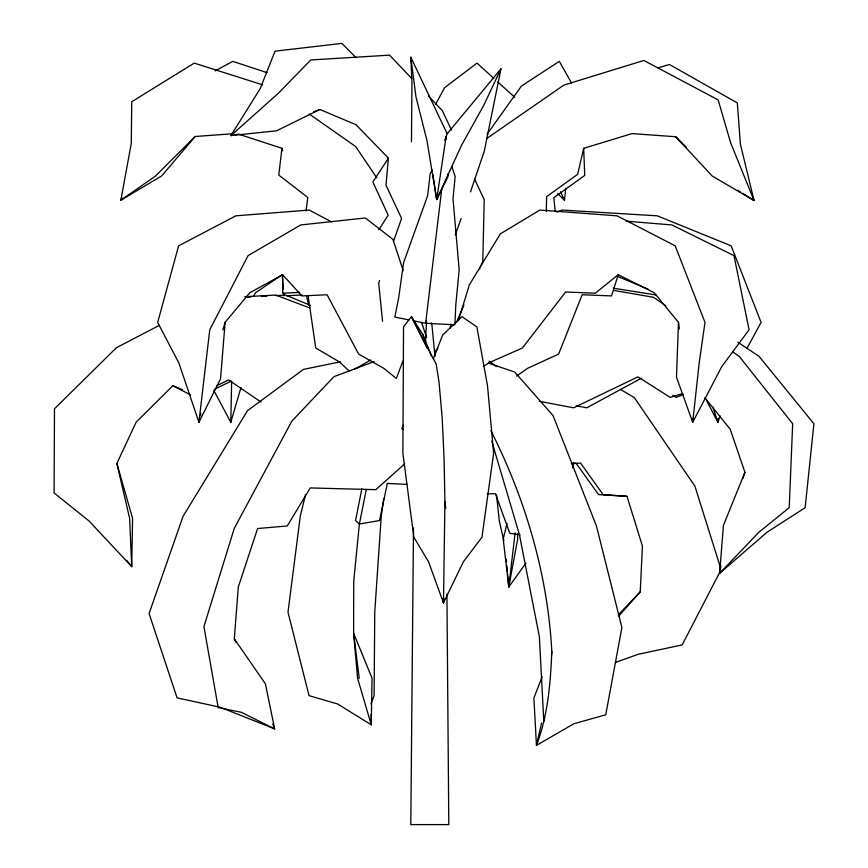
<?xml version="1.0" encoding="UTF-8"?>
<svg xmlns="http://www.w3.org/2000/svg" width="868" height="868" viewBox="0 0 868 868"><rect width="100%" height="100%" fill="white"/><g stroke="black" fill="none" stroke-linecap="round" stroke-linejoin="round"><path stroke-width="1.3" d="M444.134 598.866L443.472 602.869L428.553 561.813L413.873 537.227L402.882 453.313L403.522 326.856L411.399 316.679L436.213 364.234L439.034 382.202L442.224 418.484L444.08 458.705L444.926 501.823L443.472 602.869L463.349 561.813L481.957 537.227L493.642 453.313L487.523 385.902L476.847 326.856L461.96 316.679L442.691 334.983L433.316 358.864M411.454 141.809L411.953 82.33L410.814 57.212L447.172 133.748L444.774 140.432M413.493 527.972L410.792 824.6L448.799 824.6L446.933 594.341M231.637 381.594L230.79 422.271L213.756 390.329M546.298 211.456L546.634 196.613L577.665 174.316L583.676 148.319L631.98 133.607L675.695 136.732L686.1 146.942M483.378 366.329L490.322 362.13L522.406 348.025L565.621 291.995L595.307 293.21L618.244 274.711L654.222 292.755L678.483 322.332L676.487 377.254L692.707 422.271L721.731 366.665L749.073 329.775L733.981 255.615L671.897 224.953L626.284 221.177M426.514 322.809L425.396 342.231M618.7 616.096L640.226 591.824L642.439 546.178L627 496.322L603.097 494.597L580.562 463.056L571.187 463.783M718.161 418.3L717.901 422.271L705.066 397.652M490.843 430.539C525.476 499.209 547.73 574.594 551.82 651.586C550.486 683.344 547.936 715.449 536.457 745.373L573.835 723.76L605.745 714.798L621.9 627.531L596.446 526.03L553.057 415.588L514.637 372.003L488.217 363.084M236.129 642.407L234.306 638.837L238.32 586.898L257.601 528.536L287.232 525.986L310.267 487.935L375.811 489.671L404.748 463.772M402.947 360.947L396.329 378.437L383.775 368.325L358.614 354.057L327.095 294.751L301.88 295.912L282.632 274.711L249.778 292.755L225.127 322.332L220.537 378.882L198.913 422.271L178.841 362.911L157.661 322.429L178.613 245.839L235.868 215.828L309.192 210.056L331.706 221.969M313.587 111.842L319.815 109.487L355.978 124.699L388.419 158.182L386 185.177L401.602 218.476L393.508 241.271M551.451 655.557L551.82 651.586M565.784 188.193L564.493 200.215L557.744 193.738M441.855 188.182L425.645 323.265L454.919 324.816L455.754 305.286L459.183 269.85L453.009 198.935L455.147 176.584L451.837 166.417M238.95 134.28L281.937 148.287L278.802 175.097L307.814 197.503L306.003 210.924M525.921 563.191L508.778 586.963L515.115 532.746M450.232 328.039L450.731 324.046M383.71 498.612L381.28 515.928L374.748 612.233L374.108 695.659L370.875 703.991M447.812 173.98L447.931 176.649L436.691 199.564L446.087 136.623L446.206 139.292M572.663 468.036L573.466 462.709M720.852 565.318L719.615 573.325L766.986 532.268L805.146 507.682L813.913 423.758L759.023 356.357L737.789 342.155M507.053 523.426L503.201 538.952L508.778 586.963L517.697 538.952L517.567 533.646M361.858 488.706L355.565 520.54L359.374 524.012L379.533 520.54L387.334 483.4L407.179 484.387M366.274 489.519L359.374 524.012L353.71 581.549L353.623 633.271L357.562 678.147L371.265 724.823L337.619 703.991L309.041 695.659L287.992 612.233L300.317 515.928L305.471 494.879M447.172 133.748L500.966 68.822L484.29 151.184L470.489 191.893M199.477 419.7L198.913 422.271L209.763 329.775L248.085 255.615L300.719 224.953L365.319 217.966L392.911 239.318L403.229 270.74M200.345 415.837L200.92 413.266M537.357 741.413L541.599 722.925M222.87 330.003L225.127 322.332M240.978 387.54L230.79 422.271L230.725 419.569M458.402 320.661L469.284 284.964L500.326 233.872L539.907 210.056L617.039 215.828L675.206 245.839L704.99 322.429L699.196 362.911L692.707 422.271L692.132 418.322M618.244 274.711L611.549 295.912L582.168 294.751L558.645 354.057L527.549 368.325L516.59 376.104M426.47 320.683L425.645 323.265L414.079 320.943M742.791 478.594L744.928 472.279L730.183 429.161L705.217 398.217M379.587 280.527L378.687 283.055L382.56 321.344M720.158 415.956L717.901 422.271L712.769 406.842M455.244 234.924L461.158 218.508M542.131 676.693L533.896 698.035L536.457 745.373M744.928 472.279L723.456 525.314L719.615 573.325L758.849 532.268L789.218 507.682L792.668 423.758L739.2 356.357L732.527 351.757M456.427 322.397L463.957 304.972M479.548 268.896L482.771 261.431L484.225 199.64L474.471 178.917M121.921 197.774L120.847 200.215L161.763 175.868L195.148 136.504L232.429 133.748M410.814 57.212L415.978 96.934L427.002 140.768L436.691 199.564L461.57 145.216L483.595 105.636L500.966 68.822M403.392 425.027L401.71 428.694L403.511 429.28M159.495 325.272L116.442 347.688L54.489 408.795L54.087 492.905L89.154 521.093L131.719 566.652L129.614 518.304L116.865 463.414L136.146 422.152L172.884 385.696L182.421 389.743M719.887 571.979L682.172 644.913L637.937 654.364L615.358 662.479M435.693 104.182L444.579 87.711L476.988 63.114L493.849 78.38M746.838 348.621L761.073 322.429L731.171 245.839L657.315 215.828L561.856 210.056L556.876 212.172M253.489 296.162L255.496 292.755L282.187 274.711L283.38 289.294M432.394 170.009L430.235 173.383L427.631 195.669L403.587 262.689L398.651 297.941L394.81 317.08L408.947 319.912M378.817 229.781L388.18 215.177L372.839 181.933L388.419 158.182M487.111 134.182L521.408 86.073L559.307 61.357L571.632 83.176M434.553 352.451L437.841 348.274M618.168 614.967L640.226 591.824M195.148 136.504L155.339 176.161L120.847 200.215L131.274 143.459L131.752 101.719L194.237 63.114L262.668 84.847M486.481 138.696L563.864 85.086L643.872 60.478L718.161 99.918L730.606 142.71L754.064 200.562L712.118 175.954L675.695 136.732M354.632 369.258L370.81 359.938M215.047 70.959L232.787 61.357L267.062 72.662M641.495 378.155L586.757 407.808L576.254 405.801M319.815 109.487L276.675 130.786L230.921 135.592L260.194 88.666L275.037 51.158L341.884 43.4L356.108 57.711M216.761 385.739L228.631 379.913L260.975 402.047M214.602 389.233L231.268 381.074M683.29 394.582L676.074 397.403L672.743 395.276M374.065 361.62L333.963 376.658L291.811 421.164L234.241 528.46L203.926 626.577L218.194 707.626L241.326 712.281L274.657 728.892L265.391 683.8L234.306 638.837M682.715 393.551L670.205 397.403L637.904 376.864L573.661 407.808L539.245 401.287M657.76 67.964L669.434 64.482L737.333 102.923L740.404 144.24L754.064 200.562L742.65 193.304M340.538 361.782L303.42 369.399L247.521 410.64L183.072 516.297L149.09 613.546L177.072 697.861L220.309 707.279M238.743 134.193L230.921 135.592L278.465 93.169L310.777 59.968L389.537 55.14L411.757 78.511M571.914 463.349L575.94 463.056L598.562 494.597L627 496.322M246.762 297.268L250.776 297.04M261.496 296.433L266.867 296.129M276.241 295.597L285.626 295.066L310.56 305.438M244.667 296.704L275.709 295.066L309.919 308.01M286.548 295.782L302.216 294.957M299.688 292.386L282.686 293.21L282.632 274.711M487.295 493.838L495.378 493.653L509.809 533.343L520.084 534.807M613.405 288.198L656.056 294.979M613.578 290.368L653.561 297.312L665.799 305.742M221.546 707.778L274.657 728.892L272.726 723.923M617.224 276.252L648.114 289.142M172.884 385.696L190.645 394.951M620.425 389.352L634.356 397.663L694.888 486.123L720.722 568.301M738.082 190.407L740.361 191.861M309.268 114.033L355.663 146.54L376.81 177.875M489.031 361.131L496.756 366.643M497.809 81.972L514.67 97.227M349.077 371.027L339.768 362.13L315.768 348.025L308.129 295.999M428.434 96.033L442.322 110.648L451.501 130.146M126.728 560.294L131.719 566.652L132.576 518.304L116.865 463.414M431.504 356.216L423.128 334.983L411.399 316.679L426.98 347.938M560.533 191.698L564.493 200.215L563.386 197.752M421.62 322.581L426.676 337.641M491.744 441.118L519.4 534.536L539.354 636.656L543.824 721.634M281.937 148.287L282.653 150.793M306.458 296.042L308.737 305.069M503.852 540.731L499.36 521.321L496.485 494.673M423.128 334.983L424.333 340.223M432.904 174.718L436.691 199.564M442.875 598.866L443.472 602.869M678.483 322.332L679.394 328.907M434.955 356.412L431.732 322.809M359.244 678.375L353.623 633.271L372.025 678.147L371.265 724.823L371.07 714.407M444.926 501.823L445.729 508.453M555.173 211.239L553.827 197.741L584.728 175.423L583.676 148.319M506.25 559.144L506.5 561.791M506.858 565.773L507.335 571.068M507.574 573.715L508.778 586.963M283.717 293.265L283.934 295.912"/></g></svg>
